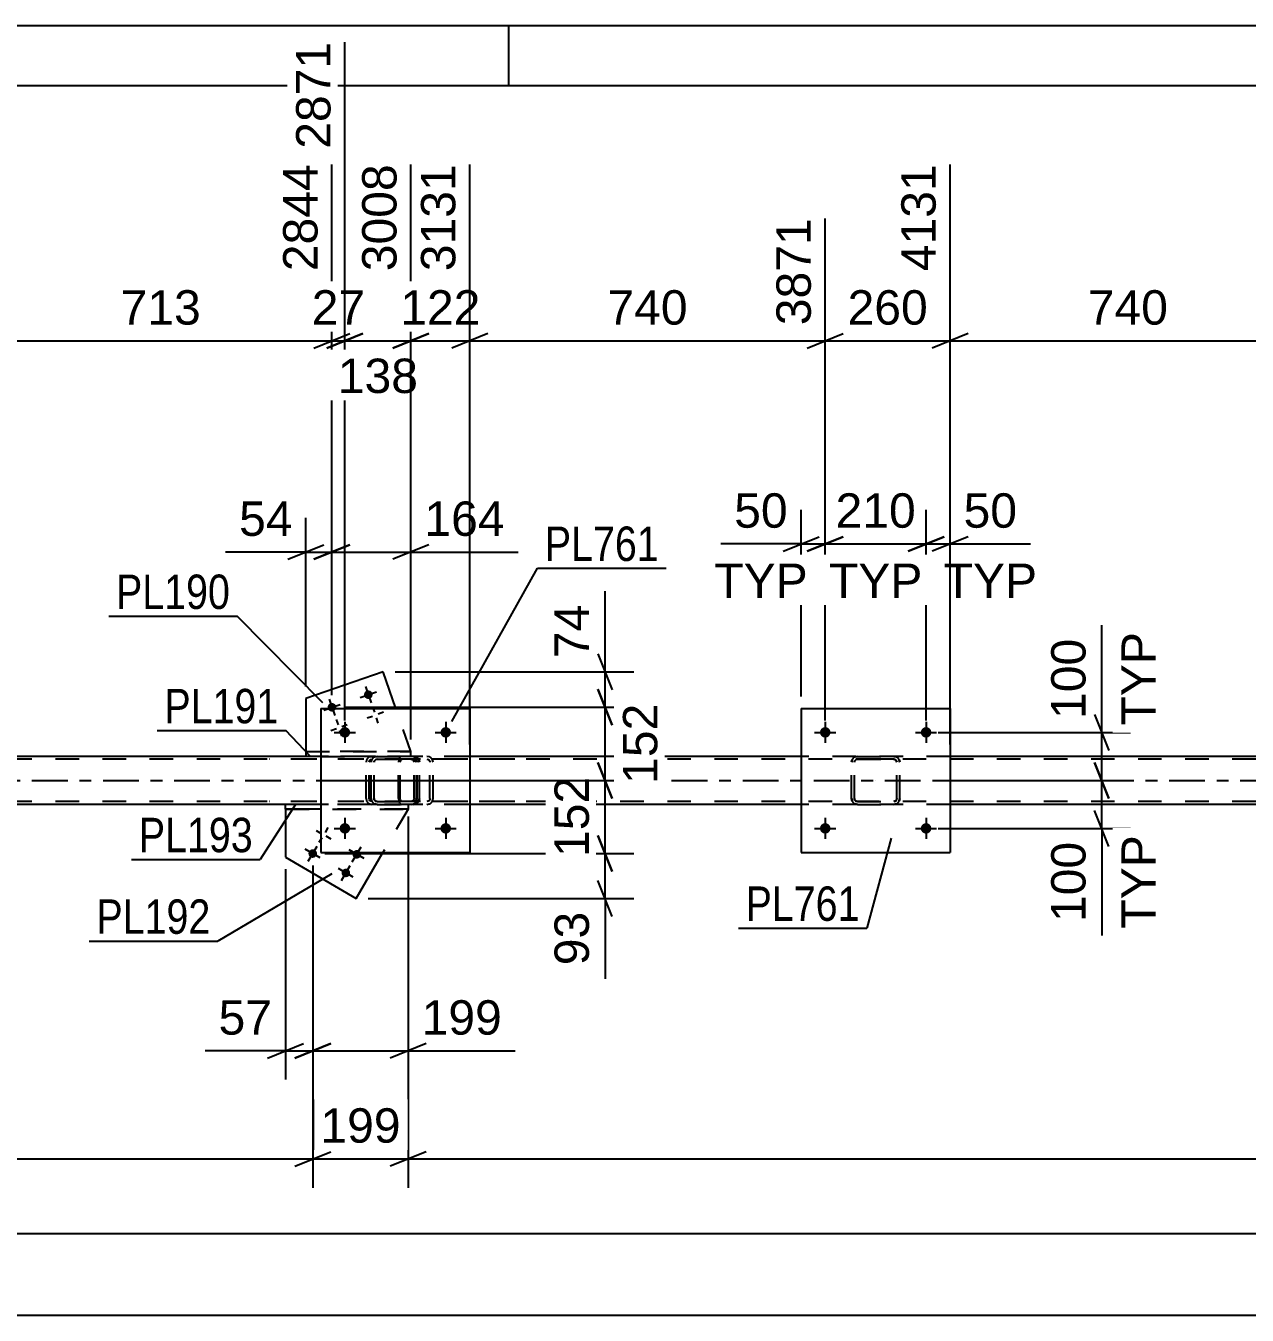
# Model space of a CAD drawing. Header units: millimetres. Extents: x -115 to 726, y -400 to 194.
# Drawn here: x 56.1 to 157.8, y 86.9 to 194.3 of the extents above; entities that cross this region are included whole.
import ezdxf

# ---------------------------------------------------------------- set-up
doc = ezdxf.new("R2010")
doc.units = ezdxf.units.MM
doc.linetypes.add('DXK_LINE_DOT2', pattern=[3.9198, 1.9599, -1.9599])
doc.linetypes.add('DXK_LINE_DOT3', pattern=[5.9187, 2.979, -0.9799, 0.9799, -0.9799])
doc.styles.add('Arial', font='arial.ttf', dxfattribs={"height": 0.2})
doc.styles.add('Arial Narrow', font='ARIALN.TTF', dxfattribs={"height": 0.2})

# ---------------------------------------------------------------- blocks, each defined once
blk = doc.blocks.new('Unknown-203724152-1113')
at = {"color": 5, "linetype": 'Continuous'}
for p, q in [((726.32, 194.3), (-114.68, 194.3)), ((96.32, 189.3), (96.32, 194.3)), ((721.32, 189.3), (-109.68, 189.3))]:
    blk.add_line(p, q, dxfattribs=at)
blk = doc.blocks.new('Part-203724152-4753 - 4735')
at = {"color": 2, "linetype": 'Continuous'}
for p, q in [((120.67, 137.44), (120.67, 125.44)), ((120.67, 137.44), (133.07, 137.44)), ((133.07, 137.44), (133.07, 125.44)), ((120.67, 125.44), (133.07, 125.44))]:
    blk.add_line(p, q, dxfattribs=at)
blk = doc.blocks.new('Bolt-203724152-4811 - 4735')
at = {"linetype": 'Continuous'}
for points in [[(123.11, 127.44, -1), (122.23, 127.44, -1)], [(131.51, 127.44, -1), (130.63, 127.44, -1)]]:
    blk.add_hatch(color=1, dxfattribs=at).paths.add_polyline_path(points)
at = {"color": 1, "linetype": 'Continuous'}
for p, q in [((122.67, 128.32), (122.67, 126.56)), ((131.07, 128.32), (131.07, 126.56)), ((121.79, 127.44), (123.55, 127.44)), ((130.19, 127.44), (131.95, 127.44))]:
    blk.add_line(p, q, dxfattribs=at)
blk = doc.blocks.new('Part-203724152-4747 - 4735')
at = {"color": 2, "linetype": 'Continuous'}
for p, q in [((80.67, 137.44), (80.67, 125.44)), ((80.67, 137.44), (93.07, 137.44)), ((93.07, 137.44), (93.07, 125.44)), ((80.67, 125.44), (93.07, 125.44))]:
    blk.add_line(p, q, dxfattribs=at)
blk = doc.blocks.new('Part-203724152-4748 - 4735')
at = {"color": 7, "linetype": 'DXK_LINE_DOT2'}
for p, q in [((85.16, 133.4), (85.35, 133.44)), ((85.35, 133.44), (85.16, 133.4)), ((85.25, 133.18), (85.35, 133.2)), ((85.35, 133.2), (85.25, 133.18)), ((85.35, 133.44), (88.39, 133.44)), ((85.35, 133.44), (85.35, 133.44)), ((85.35, 133.44), (88.39, 133.44)), ((85.35, 133.2), (88.39, 133.2)), ((85.35, 133.2), (85.35, 133.2)), ((88.39, 133.2), (85.35, 133.2)), ((88.39, 133.44), (88.39, 133.44)), ((88.39, 133.44), (88.57, 133.4)), ((88.57, 133.4), (88.39, 133.44)), ((88.39, 133.2), (88.39, 133.2)), ((88.39, 133.2), (88.48, 133.18)), ((88.48, 133.18), (88.39, 133.2)), ((84.87, 132.96), (84.9, 133.14)), ((84.9, 133.14), (84.87, 132.96)), ((84.87, 129.92), (84.87, 132.96)), ((85.11, 132.96), (85.12, 133.05)), ((85.12, 133.05), (85.11, 132.96)), ((85.11, 129.92), (85.11, 132.96)), ((85.12, 133.05), (85.18, 133.13)), ((85.18, 133.13), (85.12, 133.05)), ((85.18, 133.13), (85.25, 133.18)), ((85.25, 133.18), (85.18, 133.13)), ((88.48, 133.18), (88.56, 133.13)), ((88.56, 133.13), (88.48, 133.18)), ((88.56, 133.13), (88.61, 133.05)), ((88.61, 133.05), (88.56, 133.13)), ((88.61, 133.05), (88.63, 132.96)), ((88.63, 132.96), (88.61, 133.05)), ((88.63, 129.92), (88.63, 132.96)), ((88.83, 133.14), (88.87, 132.96)), ((88.87, 132.96), (88.83, 133.14)), ((88.87, 129.92), (88.87, 132.96)), ((84.9, 129.74), (84.87, 129.92)), ((84.87, 129.92), (84.9, 129.73)), ((85.12, 129.83), (85.11, 129.92)), ((85.11, 129.92), (85.12, 129.83)), ((85.18, 129.75), (85.12, 129.83)), ((85.12, 129.83), (85.18, 129.75)), ((85.35, 129.44), (85.16, 129.48)), ((85.16, 129.47), (85.35, 129.44)), ((85.25, 129.7), (85.18, 129.75)), ((85.18, 129.75), (85.25, 129.7)), ((85.35, 129.68), (85.25, 129.7)), ((85.25, 129.7), (85.35, 129.68)), ((85.35, 129.68), (88.39, 129.68)), ((85.35, 129.68), (85.35, 129.68)), ((85.35, 129.68), (88.39, 129.68)), ((85.35, 129.44), (88.39, 129.44)), ((85.35, 129.44), (85.35, 129.44)), ((85.35, 129.44), (88.39, 129.44)), ((88.48, 129.7), (88.39, 129.68)), ((88.39, 129.68), (88.48, 129.7)), ((88.39, 129.68), (88.39, 129.68)), ((88.57, 129.48), (88.39, 129.44)), ((88.39, 129.44), (88.57, 129.47)), ((88.39, 129.44), (88.39, 129.44)), ((88.56, 129.75), (88.48, 129.7)), ((88.48, 129.7), (88.56, 129.75)), ((88.61, 129.83), (88.56, 129.75)), ((88.56, 129.75), (88.61, 129.83)), ((88.63, 129.92), (88.61, 129.83)), ((88.61, 129.83), (88.63, 129.92)), ((88.87, 129.92), (88.83, 129.74)), ((88.83, 129.73), (88.87, 129.92))]:
    blk.add_line(p, q, dxfattribs=at)
at = {"color": 7, "linetype": 'DXK_LINE_DOT3'}
blk.add_line((86.87, 131.44), (86.87, 131.44), dxfattribs=at)
at = {"color": 7, "linetype": 'DXK_LINE_DOT2'}
for centre, start, end in [((85.35, 132.96), 112.5, 157.5), ((85.35, 132.96), 112.5, 157.5), ((88.39, 132.96), 22.5, 67.5), ((88.39, 132.96), 22.5, 67.5), ((85.35, 129.92), 202.5, 247.5), ((85.35, 129.92), 202.5, 247.5), ((88.39, 129.92), 292.5, 337.5), ((88.39, 129.92), 292.5, 337.5)]:
    blk.add_arc(centre, 0.48, start, end, dxfattribs=at)
blk = doc.blocks.new('Part-203724152-4818 - 4735')
at = {"color": 7, "linetype": 'DXK_LINE_DOT2'}
for p, q in [((87.22, 133.3), (87.16, 133.14)), ((87.31, 133.4), (87.22, 133.3)), ((87.41, 133.44), (87.31, 133.4)), ((87.36, 133.18), (87.41, 133.2)), ((96.82, 133.44), (87.41, 133.44)), ((96.82, 133.2), (87.41, 133.2)), ((88.69, 133.44), (88.69, 133.2)), ((89.7, 133.4), (89.5, 133.44)), ((89.5, 133.2), (89.6, 133.18)), ((87.16, 133.14), (87.14, 132.96)), ((87.14, 129.92), (87.14, 132.96)), ((87.28, 132.96), (87.29, 133.05)), ((87.28, 129.92), (87.28, 132.96)), ((87.29, 133.05), (87.32, 133.13)), ((87.32, 133.13), (87.36, 133.18)), ((89.6, 133.18), (89.68, 133.13)), ((89.68, 133.13), (89.74, 133.05)), ((89.74, 133.05), (89.75, 132.96)), ((89.75, 129.92), (89.75, 132.96)), ((90.01, 132.96), (89.97, 133.14)), ((90.01, 129.92), (90.01, 132.96)), ((87.14, 129.92), (87.16, 129.74)), ((87.16, 129.74), (87.22, 129.58)), ((87.22, 129.58), (87.31, 129.48)), ((87.29, 129.83), (87.28, 129.92)), ((87.32, 129.75), (87.29, 129.83)), ((87.31, 129.48), (87.41, 129.44)), ((87.36, 129.7), (87.32, 129.75)), ((87.41, 129.68), (87.36, 129.7)), ((96.82, 129.68), (87.41, 129.68)), ((96.82, 129.44), (87.41, 129.44)), ((88.69, 129.44), (88.69, 129.68)), ((89.6, 129.7), (89.5, 129.68)), ((89.5, 129.44), (89.7, 129.48)), ((89.68, 129.75), (89.6, 129.7)), ((89.74, 129.83), (89.68, 129.75)), ((89.75, 129.92), (89.74, 129.83)), ((89.97, 129.74), (90.01, 129.92))]:
    blk.add_line(p, q, dxfattribs=at)
for centre, start, end in [((89.52, 132.94), 23.8494, 68.8059), ((89.52, 129.93), 291.1941, 336.1506)]:
    blk.add_arc(centre, 0.492, start, end, dxfattribs=at)
blk = doc.blocks.new('Part-203724152-4754 - 4735')
at = {"color": 7, "linetype": 'DXK_LINE_DOT2'}
for p, q in [((125.16, 133.4), (125.35, 133.44)), ((125.35, 133.44), (125.16, 133.4)), ((125.25, 133.18), (125.35, 133.2)), ((125.35, 133.2), (125.25, 133.18)), ((125.35, 133.44), (128.39, 133.44)), ((125.35, 133.44), (125.35, 133.44)), ((125.35, 133.44), (128.39, 133.44)), ((125.35, 133.2), (128.39, 133.2)), ((125.35, 133.2), (125.35, 133.2)), ((128.39, 133.2), (125.35, 133.2)), ((128.39, 133.44), (128.39, 133.44)), ((128.39, 133.44), (128.57, 133.4)), ((128.57, 133.4), (128.39, 133.44)), ((128.39, 133.2), (128.39, 133.2)), ((128.39, 133.2), (128.48, 133.18)), ((128.48, 133.18), (128.39, 133.2)), ((124.87, 132.96), (124.9, 133.14)), ((124.9, 133.14), (124.87, 132.96)), ((124.87, 129.92), (124.87, 132.96)), ((125.11, 132.96), (125.12, 133.05)), ((125.12, 133.05), (125.11, 132.96)), ((125.11, 129.92), (125.11, 132.96)), ((125.12, 133.05), (125.18, 133.13)), ((125.18, 133.13), (125.12, 133.05)), ((125.18, 133.13), (125.25, 133.18)), ((125.25, 133.18), (125.18, 133.13)), ((128.48, 133.18), (128.56, 133.13)), ((128.56, 133.13), (128.48, 133.18)), ((128.56, 133.13), (128.61, 133.05)), ((128.61, 133.05), (128.56, 133.13)), ((128.61, 133.05), (128.63, 132.96)), ((128.63, 132.96), (128.61, 133.05)), ((128.63, 129.92), (128.63, 132.96)), ((128.83, 133.14), (128.87, 132.96)), ((128.87, 132.96), (128.83, 133.14)), ((128.87, 129.92), (128.87, 132.96)), ((124.9, 129.74), (124.87, 129.92)), ((124.87, 129.92), (124.9, 129.73)), ((125.12, 129.83), (125.11, 129.92)), ((125.11, 129.92), (125.12, 129.83)), ((125.18, 129.75), (125.12, 129.83)), ((125.12, 129.83), (125.18, 129.75)), ((125.35, 129.44), (125.16, 129.48)), ((125.16, 129.47), (125.35, 129.44)), ((125.25, 129.7), (125.18, 129.75)), ((125.18, 129.75), (125.25, 129.7)), ((125.35, 129.68), (125.25, 129.7)), ((125.25, 129.7), (125.35, 129.68)), ((125.35, 129.68), (128.39, 129.68)), ((125.35, 129.68), (125.35, 129.68)), ((125.35, 129.68), (128.39, 129.68)), ((125.35, 129.44), (128.39, 129.44)), ((125.35, 129.44), (125.35, 129.44)), ((125.35, 129.44), (128.39, 129.44)), ((128.48, 129.7), (128.39, 129.68)), ((128.39, 129.68), (128.48, 129.7)), ((128.39, 129.68), (128.39, 129.68)), ((128.57, 129.48), (128.39, 129.44)), ((128.39, 129.44), (128.57, 129.47)), ((128.39, 129.44), (128.39, 129.44)), ((128.56, 129.75), (128.48, 129.7)), ((128.48, 129.7), (128.56, 129.75)), ((128.61, 129.83), (128.56, 129.75)), ((128.56, 129.75), (128.61, 129.83)), ((128.63, 129.92), (128.61, 129.83)), ((128.61, 129.83), (128.63, 129.92)), ((128.87, 129.92), (128.83, 129.74)), ((128.83, 129.73), (128.87, 129.92))]:
    blk.add_line(p, q, dxfattribs=at)
at = {"color": 7, "linetype": 'DXK_LINE_DOT3'}
blk.add_line((126.87, 131.44), (126.87, 131.44), dxfattribs=at)
at = {"color": 7, "linetype": 'DXK_LINE_DOT2'}
for centre, start, end in [((125.35, 132.96), 112.5, 157.5), ((125.35, 132.96), 112.5, 157.5), ((128.39, 132.96), 22.5, 67.5), ((128.39, 132.96), 22.5, 67.5), ((125.35, 129.92), 202.5, 247.5), ((125.35, 129.92), 202.5, 247.5), ((128.39, 129.92), 292.5, 337.5), ((128.39, 129.92), 292.5, 337.5)]:
    blk.add_arc(centre, 0.48, start, end, dxfattribs=at)
blk = doc.blocks.new('Part-203724152-4766 - 4735')
at = {"color": 7, "linetype": 'DXK_LINE_DOT2'}
for p, q in [((621.06, 133.2), (-32.17, 133.2)), ((93.07, 133.44), (79.43, 133.44)), ((133.07, 133.44), (120.67, 133.44)), ((621.06, 129.68), (-32.17, 129.68)), ((93.07, 129.44), (77.73, 129.44)), ((133.07, 129.44), (120.67, 129.44))]:
    blk.add_line(p, q, dxfattribs=at)
at = {"color": 2, "linetype": 'Continuous'}
for p, q in [((79.43, 133.44), (53.07, 133.44)), ((120.67, 133.44), (93.07, 133.44)), ((160.67, 133.44), (133.07, 133.44)), ((77.73, 129.44), (53.07, 129.44)), ((120.67, 129.44), (93.07, 129.44)), ((160.67, 129.44), (133.07, 129.44))]:
    blk.add_line(p, q, dxfattribs=at)
at = {"color": 7, "linetype": 'DXK_LINE_DOT3'}
blk.add_line((-32.17, 131.44), (621.06, 131.44), dxfattribs=at)
blk = doc.blocks.new('Part-203724152-4836 - 4735')
at = {"color": 2, "linetype": 'Continuous'}
for p, q in [((79.43, 133.84), (79.43, 133.44)), ((79.43, 133.84), (80.67, 133.84)), ((80.67, 133.44), (79.43, 133.44))]:
    blk.add_line(p, q, dxfattribs=at)
at = {"color": 7, "linetype": 'DXK_LINE_DOT2'}
for p, q in [((88.17, 133.84), (80.67, 133.84)), ((80.67, 133.44), (88.17, 133.44)), ((88.17, 133.44), (88.17, 133.84))]:
    blk.add_line(p, q, dxfattribs=at)
blk = doc.blocks.new('Bolt-203724152-4809 - 4735')
at = {"linetype": 'Continuous'}
for points in [[(83.11, 127.44, -1), (82.23, 127.44, -1)], [(91.51, 127.44, -1), (90.63, 127.44, -1)]]:
    blk.add_hatch(color=1, dxfattribs=at).paths.add_polyline_path(points)
at = {"color": 1, "linetype": 'Continuous'}
for p, q in [((82.67, 128.32), (82.67, 126.56)), ((91.07, 128.32), (91.07, 126.56)), ((81.79, 127.44), (83.55, 127.44)), ((90.19, 127.44), (91.95, 127.44))]:
    blk.add_line(p, q, dxfattribs=at)
blk = doc.blocks.new('Bolt-203724152-4810 - 4735')
at = {"linetype": 'Continuous'}
for points in [[(123.11, 135.44, -1), (122.23, 135.44, -1)], [(131.51, 135.44, -1), (130.63, 135.44, -1)]]:
    blk.add_hatch(color=1, dxfattribs=at).paths.add_polyline_path(points)
at = {"color": 1, "linetype": 'Continuous'}
for p, q in [((121.79, 135.44), (123.55, 135.44)), ((122.67, 136.32), (122.67, 134.56)), ((130.19, 135.44), (131.95, 135.44)), ((131.07, 136.32), (131.07, 134.56))]:
    blk.add_line(p, q, dxfattribs=at)
blk = doc.blocks.new('Bolt-203724152-4814 - 4735')
at = {"linetype": 'Continuous'}
for points in [[(84.96, 138.7, -1), (84.28, 138.46, -1)], [(81.93, 137.65, -1), (81.25, 137.41, -1)]]:
    blk.add_hatch(color=1, dxfattribs=at).paths.add_polyline_path(points)
at = {"color": 1, "linetype": 'Continuous'}
for p, q in [((83.94, 138.35), (85.3, 138.82)), ((84.38, 139.26), (84.85, 137.9)), ((80.91, 137.3), (82.27, 137.77)), ((81.36, 138.21), (81.83, 136.85)), ((84.97, 137.56), (85.13, 137.11)), ((81.95, 136.51), (82.1, 136.06)), ((84.53, 136.64), (84.98, 136.8)), ((85.44, 136.2), (85.29, 136.65)), ((85.89, 137.12), (85.43, 136.96)), ((81.5, 135.6), (81.96, 135.75)), ((82.42, 135.15), (82.26, 135.6)), ((82.86, 136.07), (82.41, 135.91))]:
    blk.add_line(p, q, dxfattribs=at)
blk = doc.blocks.new('Bolt-203724152-4848 - 4735')
at = {"linetype": 'Continuous'}
for points in [[(83.11, 135.44, -1), (82.23, 135.44, -1)], [(91.51, 135.44, -1), (90.63, 135.44, -1)]]:
    blk.add_hatch(color=1, dxfattribs=at).paths.add_polyline_path(points)
at = {"color": 1, "linetype": 'Continuous'}
for p, q in [((81.79, 135.44), (83.55, 135.44)), ((82.67, 136.32), (82.67, 134.56)), ((90.19, 135.44), (91.95, 135.44)), ((91.07, 136.32), (91.07, 134.56))]:
    blk.add_line(p, q, dxfattribs=at)
blk = doc.blocks.new('Part-203724152-4981 - 4735')
at = {"color": 2, "linetype": 'Continuous'}
for p, q in [((85.86, 140.49), (79.43, 138.27)), ((86.92, 137.44), (85.86, 140.49)), ((79.43, 138.27), (79.43, 133.84))]:
    blk.add_line(p, q, dxfattribs=at)
at = {"color": 7, "linetype": 'DXK_LINE_DOT2'}
for p, q in [((88.17, 133.84), (86.92, 137.44)), ((79.43, 133.84), (88.17, 133.84))]:
    blk.add_line(p, q, dxfattribs=at)
blk = doc.blocks.new('Part-203724152-5020 - 4735')
at = {"color": 7, "linetype": 'DXK_LINE_DOT2'}
for p, q in [((88.18, 133.44), (76.4, 133.44)), ((88.18, 133.2), (76.4, 133.2)), ((84.94, 133.44), (84.75, 133.4)), ((84.84, 133.18), (84.94, 133.2)), ((88.37, 133.4), (88.18, 133.44)), ((88.18, 133.2), (88.27, 133.18)), ((84.47, 133.14), (84.43, 132.96)), ((84.43, 129.92), (84.43, 132.96)), ((84.69, 132.96), (84.71, 133.05)), ((84.69, 129.92), (84.69, 132.96)), ((84.71, 133.05), (84.76, 133.13)), ((84.76, 133.13), (84.84, 133.18)), ((88.27, 133.18), (88.36, 133.13)), ((88.36, 133.13), (88.41, 133.05)), ((88.41, 133.05), (88.43, 132.96)), ((88.43, 129.92), (88.43, 132.96)), ((88.69, 132.96), (88.65, 133.14)), ((88.69, 129.92), (88.69, 132.96)), ((88.18, 129.68), (76.4, 129.68)), ((88.18, 129.44), (76.4, 129.44)), ((84.43, 129.92), (84.47, 129.74)), ((84.71, 129.83), (84.69, 129.92)), ((84.76, 129.75), (84.71, 129.83)), ((84.75, 129.48), (84.94, 129.44)), ((84.84, 129.7), (84.76, 129.75)), ((84.94, 129.68), (84.84, 129.7)), ((88.27, 129.7), (88.18, 129.68)), ((88.18, 129.44), (88.37, 129.48)), ((88.36, 129.75), (88.27, 129.7)), ((88.41, 129.83), (88.36, 129.75)), ((88.43, 129.92), (88.41, 129.83)), ((88.65, 129.74), (88.69, 129.92))]:
    blk.add_line(p, q, dxfattribs=at)
for centre, start, end in [((84.92, 132.94), 110.7583, 155.68), ((88.2, 132.94), 24.32, 69.2417), ((84.92, 129.94), 204.32, 249.2417), ((88.2, 129.94), 290.7583, 335.68)]:
    blk.add_arc(centre, 0.496, start, end, dxfattribs=at)
blk = doc.blocks.new('Bolt-203724152-5021 - 4735')
at = {"linetype": 'Continuous'}
for points in [[(79.68, 125.52, -1), (80.3, 125.16, -1)], [(83.35, 125.46, -1), (83.97, 125.1, -1)], [(82.44, 123.91, -1), (83.06, 123.55, -1)]]:
    blk.add_hatch(color=1, dxfattribs=at).paths.add_polyline_path(points)
at = {"color": 1, "linetype": 'Continuous'}
for p, q in [((80.27, 127.26), (80.69, 127.02)), ((81.26, 127.52), (81.02, 127.1)), ((81.52, 126.53), (81.1, 126.78)), ((80.61, 124.98), (79.36, 125.71)), ((79.62, 124.72), (80.35, 125.96)), ((80.53, 126.28), (80.77, 126.69)), ((83.29, 124.66), (84.02, 125.9)), ((84.28, 124.92), (83.04, 125.65)), ((83.37, 123.37), (82.13, 124.09)), ((82.39, 123.11), (83.11, 124.35))]:
    blk.add_line(p, q, dxfattribs=at)
blk = doc.blocks.new('Part-203724152-5026 - 4735')
at = {"color": 2, "linetype": 'Continuous'}
for p, q in [((80.67, 129.44), (77.73, 129.44)), ((77.73, 129.04), (77.73, 129.44)), ((80.67, 129.04), (77.73, 129.04))]:
    blk.add_line(p, q, dxfattribs=at)
at = {"color": 7, "linetype": 'DXK_LINE_DOT2'}
for p, q in [((87.94, 129.44), (80.67, 129.44)), ((87.94, 129.04), (80.67, 129.04)), ((87.94, 129.44), (87.94, 129.04))]:
    blk.add_line(p, q, dxfattribs=at)
blk = doc.blocks.new('Part-203724152-5031 - 4735')
at = {"color": 2, "linetype": 'Continuous'}
for p, q in [((77.73, 129.04), (77.73, 125.04)), ((77.73, 125.04), (83.6, 121.61)), ((83.6, 121.61), (85.83, 125.44))]:
    blk.add_line(p, q, dxfattribs=at)
at = {"color": 7, "linetype": 'DXK_LINE_DOT2'}
for p, q in [((77.73, 129.04), (87.94, 129.04)), ((87.94, 129.04), (85.83, 125.44))]:
    blk.add_line(p, q, dxfattribs=at)
blk = doc.blocks.new('StraightDimension-203724152-5872 - 4735')
at = {"color": 7, "linetype": 'Continuous'}
for p, q in [((145.1, 132.94), (146.3, 129.94)), ((132.07, 131.44), (148.1, 131.44)), ((145.7, 127.44), (145.7, 131.44)), ((146.3, 125.94), (145.1, 128.94)), ((132.07, 127.44), (148.1, 127.44)), ((145.7, 127.44), (145.7, 118.52)), ((145.7, 127.44), (145.7, 118.52))]:
    blk.add_line(p, q, dxfattribs=at)
at = {"color": 0}
blk.add_wipeout([(144.95, 126.91), (140.75, 126.91), (140.75, 119.04), (144.95, 119.04)], dxfattribs=at)
at = {"color": 0, "linetype": 'Continuous'}
blk.add_wipeout([(150.8, 127.47), (146.6, 127.47), (146.6, 118.49), (150.8, 118.49)], dxfattribs=at)
at = {"color": 3, "style": 'Arial'}
blk.add_text('100', height=2.865, rotation=90.0002, dxfattribs=at).set_placement((144.35, 119.64))
at = {"color": 3, "linetype": 'Continuous', "style": 'Arial'}
blk.add_text('TYP', height=2.865, rotation=90.0002, dxfattribs=at).set_placement((150.2, 119.09))
blk = doc.blocks.new('StraightDimension-203724152-5819 - 4735')
at = {"color": 7, "linetype": 'Continuous'}
for p, q in [((131.07, 136.44), (131.07, 153.99)), ((133.07, 138.44), (133.07, 153.99)), ((129.57, 150.54), (132.57, 151.74)), ((134.57, 151.74), (131.57, 150.54)), ((131.07, 151.14), (133.07, 151.14)), ((133.07, 151.14), (139.76, 151.14)), ((133.07, 151.14), (139.76, 151.14))]:
    blk.add_line(p, q, dxfattribs=at)
at = {"color": 0}
blk.add_wipeout([(139.24, 151.89), (139.24, 156.09), (133.59, 156.09), (133.59, 151.89)], dxfattribs=at)
at = {"color": 0, "linetype": 'Continuous'}
blk.add_wipeout([(140.9, 146.04), (140.9, 150.24), (131.93, 150.24), (131.93, 146.04)], dxfattribs=at)
at = {"color": 3, "style": 'Arial'}
blk.add_text('50', height=2.865, dxfattribs=at).set_placement((134.19, 152.49))
at = {"color": 3, "linetype": 'Continuous', "style": 'Arial'}
blk.add_text('TYP', height=2.865, dxfattribs=at).set_placement((132.53, 146.64))
blk = doc.blocks.new('StraightDimension-203724152-5992 - 4735')
at = {"color": 7, "linetype": 'Continuous'}
for p, q in [((81.59, 138.53), (81.59, 153.31)), ((88.17, 134.84), (88.17, 153.31)), ((80.09, 149.86), (83.09, 151.06)), ((81.59, 150.46), (88.17, 150.46)), ((89.67, 151.06), (86.67, 149.86)), ((88.17, 150.46), (97.09, 150.46)), ((88.17, 150.46), (97.09, 150.46))]:
    blk.add_line(p, q, dxfattribs=at)
at = {"color": 0}
blk.add_wipeout([(96.56, 151.21), (96.56, 155.41), (88.69, 155.41), (88.69, 151.21)], dxfattribs=at)
at = {"color": 3, "style": 'Arial'}
blk.add_text('164', height=2.865, dxfattribs=at).set_placement((89.29, 151.81))
blk = doc.blocks.new('StraightDimension-203724152-5982 - 4735')
at = {"color": 7, "linetype": 'Continuous'}
for p, q in [((79.43, 139.27), (79.43, 153.31)), ((81.59, 138.53), (81.59, 153.31)), ((79.43, 150.46), (72.74, 150.46)), ((79.43, 150.46), (72.74, 150.46)), ((77.93, 149.86), (80.93, 151.06)), ((79.43, 150.46), (81.59, 150.46)), ((83.09, 151.06), (80.09, 149.86))]:
    blk.add_line(p, q, dxfattribs=at)
at = {"color": 0}
blk.add_wipeout([(78.91, 151.21), (78.91, 155.41), (73.26, 155.41), (73.26, 151.21)], dxfattribs=at)
at = {"color": 3, "style": 'Arial'}
blk.add_text('54', height=2.865, dxfattribs=at).set_placement((73.86, 151.81))
blk = doc.blocks.new('StraightDimension-203724152-12718 - 4735')
at = {"color": 7, "linetype": 'Continuous'}
for p, q in [((104.34, 140.49), (104.34, 147.19)), ((104.34, 140.49), (104.34, 147.19)), ((103.74, 141.99), (104.94, 138.99)), ((86.86, 140.49), (106.74, 140.49)), ((104.34, 137.53), (104.34, 140.49)), ((104.94, 136.03), (103.74, 139.03)), ((82.59, 137.53), (106.74, 137.53))]:
    blk.add_line(p, q, dxfattribs=at)
at = {"color": 0}
blk.add_wipeout([(103.59, 146.67), (99.39, 146.67), (99.39, 141.02), (103.59, 141.02)], dxfattribs=at)
at = {"color": 3, "style": 'Arial'}
blk.add_text('74', height=2.865, rotation=90.0002, dxfattribs=at).set_placement((102.99, 141.62))
blk = doc.blocks.new('StraightDimension-203724152-5208 - 4735')
at = {"color": 7, "linetype": 'Continuous'}
for p, q in [((53.07, 134.44), (53.07, 182.75)), ((81.59, 138.53), (81.59, 182.75)), ((54.57, 168.66), (51.57, 167.46)), ((80.09, 167.46), (83.09, 168.66)), ((53.07, 168.06), (81.59, 168.06))]:
    blk.add_line(p, q, dxfattribs=at)
at = {"color": 0, "linetype": 'Continuous'}
blk.add_wipeout([(80.99, 183.35), (76.79, 183.35), (76.79, 173.26), (80.99, 173.26)], dxfattribs=at)
at = {"color": 0}
blk.add_wipeout([(71.27, 168.81), (71.27, 173.01), (63.39, 173.01), (63.39, 168.81)], dxfattribs=at)
at = {"color": 3, "linetype": 'Continuous', "style": 'Arial'}
blk.add_text('2844', height=2.865, rotation=90.0002, dxfattribs=at).set_placement((80.39, 173.86))
at = {"color": 3, "style": 'Arial'}
blk.add_text('713', height=2.865, dxfattribs=at).set_placement((63.99, 169.41))
blk = doc.blocks.new('StraightDimension-203724152-12721 - 4735')
at = {"color": 7, "linetype": 'Continuous'}
for p, q in [((103.74, 126.84), (104.94, 123.84)), ((80.99, 125.34), (106.74, 125.34)), ((104.34, 121.61), (104.34, 125.34)), ((104.94, 120.11), (103.74, 123.11)), ((84.6, 121.61), (106.74, 121.61)), ((104.34, 121.61), (104.34, 114.91)), ((104.34, 121.61), (104.34, 114.91))]:
    blk.add_line(p, q, dxfattribs=at)
at = {"color": 0}
blk.add_wipeout([(103.59, 121.09), (99.39, 121.09), (99.39, 115.44), (103.59, 115.44)], dxfattribs=at)
at = {"color": 3, "style": 'Arial'}
blk.add_text('93', height=2.865, rotation=90.0002, dxfattribs=at).set_placement((102.99, 116.04))
blk = doc.blocks.new('StraightDimension-203724152-12720 - 4735')
at = {"color": 7, "linetype": 'Continuous'}
for p, q in [((103.74, 132.94), (104.94, 129.94)), ((80.99, 131.44), (106.74, 131.44)), ((104.34, 125.34), (104.34, 131.44)), ((104.94, 123.84), (103.74, 126.84)), ((80.99, 125.34), (106.74, 125.34))]:
    blk.add_line(p, q, dxfattribs=at)
at = {"color": 0}
blk.add_wipeout([(103.59, 132.33), (99.39, 132.33), (99.39, 124.46), (103.59, 124.46)], dxfattribs=at)
at = {"color": 3, "style": 'Arial'}
blk.add_text('152', height=2.865, rotation=90.0002, dxfattribs=at).set_placement((102.99, 125.06))
blk = doc.blocks.new('StraightDimension-203724152-5064 - 4735')
at = {"color": 7, "linetype": 'Continuous'}
blk.add_line((-32.17, 86.89), (654.92, 86.89), dxfattribs=at)
blk = doc.blocks.new('StraightDimension-203724152-5254 - 4735')
at = {"color": 7, "linetype": 'Continuous'}
for p, q in [((82.67, 136.44), (82.67, 192.95)), ((81.59, 138.53), (81.59, 182.75)), ((80.09, 167.46), (83.09, 168.66)), ((84.17, 168.66), (81.17, 167.46)), ((81.59, 168.06), (82.67, 168.06))]:
    blk.add_line(p, q, dxfattribs=at)
at = {"color": 0, "linetype": 'Continuous'}
blk.add_wipeout([(82.07, 193.55), (77.87, 193.55), (77.87, 183.46), (82.07, 183.46)], dxfattribs=at)
at = {"color": 3, "linetype": 'Continuous', "style": 'Arial'}
blk.add_text('2871', height=2.865, rotation=90.0002, dxfattribs=at).set_placement((81.47, 184.06))
at = {"color": 0}
blk.add_wipeout([(84.95, 168.81), (84.95, 173.01), (79.31, 173.01), (79.31, 168.81)], dxfattribs=at)
at = {"color": 3, "style": 'Arial'}
blk.add_text('27', height=2.865, dxfattribs=at).set_placement((79.91, 169.41))
blk = doc.blocks.new('StraightDimension-203724152-5267 - 4735')
at = {"color": 7, "linetype": 'Continuous'}
for p, q in [((82.67, 136.44), (82.67, 192.95)), ((88.17, 134.84), (88.17, 182.75)), ((81.17, 167.46), (84.17, 168.66)), ((89.67, 168.66), (86.67, 167.46)), ((82.67, 168.06), (88.17, 168.06))]:
    blk.add_line(p, q, dxfattribs=at)
at = {"color": 0, "linetype": 'Continuous'}
blk.add_wipeout([(87.57, 183.35), (83.37, 183.35), (83.37, 173.26), (87.57, 173.26)], dxfattribs=at)
at = {"color": 3, "linetype": 'Continuous', "style": 'Arial'}
blk.add_text('3008', height=2.865, rotation=90.0002, dxfattribs=at).set_placement((86.97, 173.86))
at = {"color": 0}
blk.add_wipeout([(89.35, 163.11), (89.35, 167.31), (81.48, 167.31), (81.48, 163.11)], dxfattribs=at)
at = {"color": 3, "style": 'Arial'}
blk.add_text('138', height=2.865, dxfattribs=at).set_placement((82.08, 163.71))
blk = doc.blocks.new('StraightDimension-203724152-5278 - 4735')
at = {"color": 7, "linetype": 'Continuous'}
for p, q in [((88.17, 134.84), (88.17, 182.75)), ((93.07, 134.44), (93.07, 182.75)), ((86.67, 167.46), (89.67, 168.66)), ((94.57, 168.66), (91.57, 167.46)), ((88.17, 168.06), (93.07, 168.06))]:
    blk.add_line(p, q, dxfattribs=at)
at = {"color": 0}
blk.add_wipeout([(94.55, 168.81), (94.55, 173.01), (86.68, 173.01), (86.68, 168.81)], dxfattribs=at)
at = {"color": 3, "style": 'Arial'}
blk.add_text('122', height=2.865, dxfattribs=at).set_placement((87.28, 169.41))
at = {"color": 0, "linetype": 'Continuous'}
blk.add_wipeout([(92.47, 183.35), (88.27, 183.35), (88.27, 173.26), (92.47, 173.26)], dxfattribs=at)
at = {"color": 3, "linetype": 'Continuous', "style": 'Arial'}
blk.add_text('3131', height=2.865, rotation=90.0002, dxfattribs=at).set_placement((91.87, 173.86))
blk = doc.blocks.new('StraightDimension-203724152-5293 - 4735')
at = {"color": 7, "linetype": 'Continuous'}
for p, q in [((93.07, 134.44), (93.07, 182.75)), ((122.67, 136.44), (122.67, 178.25)), ((94.57, 168.66), (91.57, 167.46)), ((121.17, 167.46), (124.17, 168.66)), ((93.07, 168.06), (122.67, 168.06))]:
    blk.add_line(p, q, dxfattribs=at)
at = {"color": 0}
blk.add_wipeout([(111.8, 168.81), (111.8, 173.01), (103.93, 173.01), (103.93, 168.81)], dxfattribs=at)
at = {"color": 3, "style": 'Arial'}
blk.add_text('740', height=2.865, dxfattribs=at).set_placement((104.53, 169.41))
at = {"color": 0, "linetype": 'Continuous'}
blk.add_wipeout([(122.07, 178.85), (117.87, 178.85), (117.87, 168.76), (122.07, 168.76)], dxfattribs=at)
at = {"color": 3, "linetype": 'Continuous', "style": 'Arial'}
blk.add_text('3871', height=2.865, rotation=90.0002, dxfattribs=at).set_placement((121.47, 169.36))
blk = doc.blocks.new('StraightDimension-203724152-5313 - 4735')
at = {"color": 7, "linetype": 'Continuous'}
for p, q in [((133.07, 134.44), (133.07, 182.75)), ((122.67, 136.44), (122.67, 178.25)), ((121.17, 167.46), (124.17, 168.66)), ((134.57, 168.66), (131.57, 167.46)), ((122.67, 168.06), (133.07, 168.06))]:
    blk.add_line(p, q, dxfattribs=at)
at = {"color": 0}
blk.add_wipeout([(131.8, 168.81), (131.8, 173.01), (123.93, 173.01), (123.93, 168.81)], dxfattribs=at)
at = {"color": 3, "style": 'Arial'}
blk.add_text('260', height=2.865, dxfattribs=at).set_placement((124.53, 169.41))
at = {"color": 0, "linetype": 'Continuous'}
blk.add_wipeout([(132.47, 183.35), (128.27, 183.35), (128.27, 173.26), (132.47, 173.26)], dxfattribs=at)
at = {"color": 3, "linetype": 'Continuous', "style": 'Arial'}
blk.add_text('4131', height=2.865, rotation=90.0002, dxfattribs=at).set_placement((131.87, 173.86))
blk = doc.blocks.new('StraightDimension-203724152-5333 - 4735')
at = {"color": 7, "linetype": 'Continuous'}
for p, q in [((133.07, 134.44), (133.07, 182.75)), ((162.67, 136.44), (162.67, 178.25)), ((134.57, 168.66), (131.57, 167.46)), ((161.17, 167.46), (164.17, 168.66)), ((133.07, 168.06), (162.67, 168.06))]:
    blk.add_line(p, q, dxfattribs=at)
at = {"color": 0}
blk.add_wipeout([(151.8, 168.81), (151.8, 173.01), (143.93, 173.01), (143.93, 168.81)], dxfattribs=at)
at = {"color": 3, "style": 'Arial'}
blk.add_text('740', height=2.865, dxfattribs=at).set_placement((144.53, 169.41))
at = {"color": 0, "linetype": 'Continuous'}
blk.add_wipeout([(162.07, 178.85), (157.87, 178.85), (157.87, 168.76), (162.07, 168.76)], dxfattribs=at)
at = {"color": 3, "linetype": 'Continuous', "style": 'Arial'}
blk.add_text('4871', height=2.865, rotation=90.0002, dxfattribs=at).set_placement((161.47, 169.36))
blk = doc.blocks.new('StraightDimension-203724152-5795 - 4735')
at = {"color": 7, "linetype": 'Continuous'}
blk.add_line((-32.81, 93.68), (654.92, 93.68), dxfattribs=at)
blk = doc.blocks.new('StraightDimension-203724152-5806 - 4735')
at = {"color": 7, "linetype": 'Continuous'}
for p, q in [((120.67, 138.44), (120.67, 153.99)), ((122.67, 136.44), (122.67, 153.99)), ((119.17, 150.54), (122.17, 151.74)), ((124.17, 151.74), (121.17, 150.54)), ((120.67, 151.14), (113.97, 151.14)), ((120.67, 151.14), (113.97, 151.14)), ((120.67, 151.14), (122.67, 151.14))]:
    blk.add_line(p, q, dxfattribs=at)
at = {"color": 0}
blk.add_wipeout([(120.14, 151.89), (120.14, 156.09), (114.49, 156.09), (114.49, 151.89)], dxfattribs=at)
at = {"color": 0, "linetype": 'Continuous'}
blk.add_wipeout([(121.8, 146.04), (121.8, 150.24), (112.83, 150.24), (112.83, 146.04)], dxfattribs=at)
at = {"color": 3, "style": 'Arial'}
blk.add_text('50', height=2.865, dxfattribs=at).set_placement((115.09, 152.49))
at = {"color": 3, "linetype": 'Continuous', "style": 'Arial'}
blk.add_text('TYP', height=2.865, dxfattribs=at).set_placement((113.43, 146.64))
blk = doc.blocks.new('StraightDimension-203724152-5832 - 4735')
at = {"color": 7, "linetype": 'Continuous'}
for p, q in [((122.67, 136.44), (122.67, 153.99)), ((131.07, 136.44), (131.07, 153.99)), ((121.17, 150.54), (124.17, 151.74)), ((132.57, 151.74), (129.57, 150.54)), ((122.67, 151.14), (131.07, 151.14))]:
    blk.add_line(p, q, dxfattribs=at)
at = {"color": 0}
blk.add_wipeout([(130.8, 151.89), (130.8, 156.09), (122.93, 156.09), (122.93, 151.89)], dxfattribs=at)
at = {"color": 0, "linetype": 'Continuous'}
blk.add_wipeout([(131.35, 146.04), (131.35, 150.24), (122.38, 150.24), (122.38, 146.04)], dxfattribs=at)
at = {"color": 3, "style": 'Arial'}
blk.add_text('210', height=2.865, dxfattribs=at).set_placement((123.53, 152.49))
at = {"color": 3, "linetype": 'Continuous', "style": 'Arial'}
blk.add_text('TYP', height=2.865, dxfattribs=at).set_placement((122.98, 146.64))
blk = doc.blocks.new('StraightDimension-203724152-5849 - 4735')
at = {"color": 7, "linetype": 'Continuous'}
for p, q in [((145.7, 135.44), (145.7, 144.36)), ((145.7, 135.44), (145.7, 144.36)), ((145.1, 136.94), (146.3, 133.94)), ((132.07, 135.44), (148.1, 135.44)), ((145.7, 131.44), (145.7, 135.44)), ((146.3, 129.94), (145.1, 132.94)), ((132.07, 131.44), (148.1, 131.44))]:
    blk.add_line(p, q, dxfattribs=at)
at = {"color": 0, "linetype": 'Continuous'}
blk.add_wipeout([(150.8, 144.39), (146.6, 144.39), (146.6, 135.41), (150.8, 135.41)], dxfattribs=at)
at = {"color": 0}
blk.add_wipeout([(144.95, 143.83), (140.75, 143.83), (140.75, 135.96), (144.95, 135.96)], dxfattribs=at)
at = {"color": 3, "style": 'Arial'}
blk.add_text('100', height=2.865, rotation=90.0002, dxfattribs=at).set_placement((144.35, 136.56))
at = {"color": 3, "linetype": 'Continuous', "style": 'Arial'}
blk.add_text('TYP', height=2.865, rotation=90.0002, dxfattribs=at).set_placement((150.2, 136.01))
blk = doc.blocks.new('StraightDimension-203724152-5963 - 4735')
at = {"color": 7, "linetype": 'Continuous'}
for p, q in [((77.73, 124.04), (77.73, 106.51)), ((79.99, 124.34), (79.99, 106.51)), ((77.73, 108.91), (71.03, 108.91)), ((77.73, 108.91), (71.03, 108.91)), ((76.23, 108.31), (79.23, 109.51)), ((77.73, 108.91), (79.99, 108.91)), ((81.49, 109.51), (78.49, 108.31))]:
    blk.add_line(p, q, dxfattribs=at)
at = {"color": 0}
blk.add_wipeout([(77.2, 109.66), (77.2, 113.86), (71.55, 113.86), (71.55, 109.66)], dxfattribs=at)
at = {"color": 3, "style": 'Arial'}
blk.add_text('57', height=2.865, dxfattribs=at).set_placement((72.15, 110.26))
blk = doc.blocks.new('StraightDimension-203724152-5973 - 4735')
at = {"color": 7, "linetype": 'Continuous'}
for p, q in [((87.94, 128.04), (87.94, 106.51)), ((79.99, 124.34), (79.99, 106.51)), ((78.49, 108.31), (81.49, 109.51)), ((79.99, 108.91), (87.94, 108.91)), ((89.44, 109.51), (86.44, 108.31)), ((87.94, 108.91), (96.86, 108.91)), ((87.94, 108.91), (96.86, 108.91))]:
    blk.add_line(p, q, dxfattribs=at)
at = {"color": 0}
blk.add_wipeout([(96.33, 109.66), (96.33, 113.86), (88.46, 113.86), (88.46, 109.66)], dxfattribs=at)
at = {"color": 3, "style": 'Arial'}
blk.add_text('199', height=2.865, dxfattribs=at).set_placement((89.06, 110.26))
blk = doc.blocks.new('StraightDimension-203724152-6034 - 4735')
at = {"color": 7, "linetype": 'Continuous'}
for p, q in [((87.94, 128.44), (87.94, 97.51)), ((89.44, 100.51), (86.44, 99.31)), ((87.94, 99.91), (654.92, 99.91))]:
    blk.add_line(p, q, dxfattribs=at)
blk = doc.blocks.new('StraightDimension-203724152-6047 - 4735')
at = {"color": 7, "linetype": 'Continuous'}
for p, q in [((87.94, 128.44), (87.94, 97.51)), ((79.99, 124.34), (79.99, 97.51)), ((78.49, 99.31), (81.49, 100.51)), ((79.99, 99.91), (87.94, 99.91)), ((89.44, 100.51), (86.44, 99.31))]:
    blk.add_line(p, q, dxfattribs=at)
at = {"color": 0}
blk.add_wipeout([(87.9, 100.66), (87.9, 104.86), (80.03, 104.86), (80.03, 100.66)], dxfattribs=at)
at = {"color": 3, "style": 'Arial'}
blk.add_text('199', height=2.865, dxfattribs=at).set_placement((80.63, 101.26))
blk = doc.blocks.new('StraightDimension-203724152-6057 - 4735')
at = {"color": 7, "linetype": 'Continuous'}
for p, q in [((10.79, 124.44), (10.79, 97.51)), ((79.99, 124.34), (79.99, 97.51)), ((12.29, 100.51), (9.29, 99.31)), ((10.79, 99.91), (79.99, 99.91)), ((78.49, 99.31), (81.49, 100.51))]:
    blk.add_line(p, q, dxfattribs=at)
at = {"color": 0}
blk.add_wipeout([(50.43, 100.66), (50.43, 104.86), (40.34, 104.86), (40.34, 100.66)], dxfattribs=at)
at = {"color": 3, "style": 'Arial'}
blk.add_text('1730', height=2.865, dxfattribs=at).set_placement((40.94, 101.26))
blk = doc.blocks.new('StraightDimension-203724152-12719 - 4735')
at = {"color": 7, "linetype": 'Continuous'}
for p, q in [((103.74, 139.03), (104.94, 136.03)), ((82.59, 137.53), (107.19, 137.53)), ((104.34, 131.44), (104.34, 137.53)), ((104.94, 129.94), (103.74, 132.94)), ((80.99, 131.44), (107.19, 131.44))]:
    blk.add_line(p, q, dxfattribs=at)
at = {"color": 0}
blk.add_wipeout([(109.29, 138.42), (105.09, 138.42), (105.09, 130.55), (109.29, 130.55)], dxfattribs=at)
at = {"color": 3, "style": 'Arial'}
blk.add_text('152', height=2.865, rotation=90.0002, dxfattribs=at).set_placement((108.69, 131.15))
blk = doc.blocks.new('Mark-203724152-4743 - 4735')
at = {"color": 30, "linetype": 'Continuous'}
for p, q in [((91.57, 136.34), (98.72, 149.12)), ((98.72, 149.12), (109.42, 149.12))]:
    blk.add_line(p, q, dxfattribs=at)
at = {"color": 0}
blk.add_wipeout([(108.82, 149.72), (108.82, 152.72), (99.32, 152.72), (99.32, 149.72)], dxfattribs=at)
blk.add_wipeout([(108.82, 149.72), (108.82, 152.72), (99.32, 152.72), (99.32, 149.72)], dxfattribs=at)
at = {"color": 3, "style": 'Arial Narrow'}
blk.add_text('PL761', height=2.863, dxfattribs=at).set_placement((99.32, 149.72))
blk = doc.blocks.new('Mark-203724152-4749 - 4735')
at = {"color": 30, "linetype": 'Continuous'}
for p in [(128.17, 126.64), (115.44, 119.14)]:
    blk.add_line(p, (126.14, 119.14), dxfattribs=at)
at = {"color": 0}
blk.add_wipeout([(125.54, 119.74), (125.54, 122.74), (116.04, 122.74), (116.04, 119.74)], dxfattribs=at)
blk.add_wipeout([(125.54, 119.74), (125.54, 122.74), (116.04, 122.74), (116.04, 119.74)], dxfattribs=at)
at = {"color": 3, "style": 'Arial Narrow'}
blk.add_text('PL761', height=2.863, dxfattribs=at).set_placement((116.04, 119.74))
blk = doc.blocks.new('Mark-203724152-4832 - 4735')
at = {"color": 30, "linetype": 'Continuous'}
for p in [(67.04, 135.6), (79.8, 133.44)]:
    blk.add_line(p, (77.74, 135.6), dxfattribs=at)
at = {"color": 0}
blk.add_wipeout([(77.14, 136.2), (77.14, 139.2), (67.64, 139.2), (67.64, 136.2)], dxfattribs=at)
blk.add_wipeout([(77.14, 136.2), (77.14, 139.2), (67.64, 139.2), (67.64, 136.2)], dxfattribs=at)
at = {"color": 3, "style": 'Arial Narrow'}
blk.add_text('PL191', height=2.863, dxfattribs=at).set_placement((67.64, 136.2))
blk = doc.blocks.new('Mark-203724152-4977 - 4735')
at = {"color": 30, "linetype": 'Continuous'}
for p in [(63.01, 145.12), (80.83, 137.91)]:
    blk.add_line(p, (73.71, 145.12), dxfattribs=at)
at = {"color": 0}
blk.add_wipeout([(73.11, 145.72), (73.11, 148.72), (63.61, 148.72), (63.61, 145.72)], dxfattribs=at)
blk.add_wipeout([(73.11, 145.72), (73.11, 148.72), (63.61, 148.72), (63.61, 145.72)], dxfattribs=at)
at = {"color": 3, "style": 'Arial Narrow'}
blk.add_text('PL190', height=2.863, dxfattribs=at).set_placement((63.61, 145.72))
blk = doc.blocks.new('Mark-203724152-5022 - 4735')
at = {"color": 30, "linetype": 'Continuous'}
for p in [(78.57, 129.44), (64.91, 124.86)]:
    blk.add_line(p, (75.62, 124.86), dxfattribs=at)
at = {"color": 0}
blk.add_wipeout([(75.02, 125.46), (75.02, 128.46), (65.51, 128.46), (65.51, 125.46)], dxfattribs=at)
blk.add_wipeout([(75.02, 125.46), (75.02, 128.46), (65.51, 128.46), (65.51, 125.46)], dxfattribs=at)
at = {"color": 3, "style": 'Arial Narrow'}
blk.add_text('PL193', height=2.863, dxfattribs=at).set_placement((65.51, 125.46))
blk = doc.blocks.new('Mark-203724152-5027 - 4735')
at = {"color": 30, "linetype": 'Continuous'}
for p in [(81.58, 123.66), (61.38, 118.06)]:
    blk.add_line(p, (72.08, 118.06), dxfattribs=at)
at = {"color": 0}
blk.add_wipeout([(71.48, 118.66), (71.48, 121.66), (61.98, 121.66), (61.98, 118.66)], dxfattribs=at)
blk.add_wipeout([(71.48, 118.66), (71.48, 121.66), (61.98, 121.66), (61.98, 118.66)], dxfattribs=at)
at = {"color": 3, "style": 'Arial Narrow'}
blk.add_text('PL192', height=2.863, dxfattribs=at).set_placement((61.98, 118.66))

msp = doc.modelspace()

# ---------------------------------------------------------------- block references
for name in ['Unknown-203724152-1113', 'Part-203724152-4981 - 4735', 'Bolt-203724152-4814 - 4735', 'Part-203724152-4747 - 4735', 'Part-203724152-4753 - 4735', 'Bolt-203724152-4848 - 4735', 'Bolt-203724152-4810 - 4735', 'Part-203724152-4766 - 4735', 'Part-203724152-5020 - 4735', 'Part-203724152-4836 - 4735', 'Part-203724152-4748 - 4735', 'Part-203724152-4818 - 4735', 'Part-203724152-4754 - 4735', 'Part-203724152-5026 - 4735', 'Part-203724152-5031 - 4735', 'Bolt-203724152-4809 - 4735', 'Bolt-203724152-4811 - 4735', 'Bolt-203724152-5021 - 4735']:
    msp.add_blockref(name, (0, 0))

# ---------------------------------------------------------------- next in the draw order: block references
for name in ['StraightDimension-203724152-5819 - 4735', 'StraightDimension-203724152-5992 - 4735', 'StraightDimension-203724152-5872 - 4735', 'StraightDimension-203724152-12721 - 4735']:
    msp.add_blockref(name, (0, 0))

# ---------------------------------------------------------------- next in the draw order: block references
for name in ['StraightDimension-203724152-5982 - 4735', 'StraightDimension-203724152-12720 - 4735']:
    msp.add_blockref(name, (0, 0))

# ---------------------------------------------------------------- next in the draw order: block references
msp.add_blockref('StraightDimension-203724152-12718 - 4735', (0, 0))

# ---------------------------------------------------------------- next in the draw order: block references
msp.add_blockref('StraightDimension-203724152-5208 - 4735', (0, 0))

# ---------------------------------------------------------------- next in the draw order: block references
msp.add_blockref('StraightDimension-203724152-5064 - 4735', (0, 0))

# ---------------------------------------------------------------- next in the draw order: block references
msp.add_blockref('StraightDimension-203724152-5254 - 4735', (0, 0))

# ---------------------------------------------------------------- next in the draw order: block references
msp.add_blockref('StraightDimension-203724152-5267 - 4735', (0, 0))

# ---------------------------------------------------------------- next in the draw order: block references
msp.add_blockref('StraightDimension-203724152-5278 - 4735', (0, 0))

# ---------------------------------------------------------------- next in the draw order: block references
msp.add_blockref('StraightDimension-203724152-5293 - 4735', (0, 0))

# ---------------------------------------------------------------- next in the draw order: block references
msp.add_blockref('StraightDimension-203724152-5313 - 4735', (0, 0))

# ---------------------------------------------------------------- next in the draw order: block references
msp.add_blockref('StraightDimension-203724152-5333 - 4735', (0, 0))

# ---------------------------------------------------------------- next in the draw order: block references
msp.add_blockref('StraightDimension-203724152-5795 - 4735', (0, 0))

# ---------------------------------------------------------------- next in the draw order: block references
for name in ['StraightDimension-203724152-5806 - 4735', 'Mark-203724152-4832 - 4735', 'StraightDimension-203724152-12719 - 4735', 'StraightDimension-203724152-5963 - 4735']:
    msp.add_blockref(name, (0, 0))

# ---------------------------------------------------------------- next in the draw order: block references
for name in ['StraightDimension-203724152-5832 - 4735', 'Mark-203724152-4743 - 4735', 'Mark-203724152-4977 - 4735', 'StraightDimension-203724152-5973 - 4735']:
    msp.add_blockref(name, (0, 0))

# ---------------------------------------------------------------- next in the draw order: block references
for name in ['StraightDimension-203724152-5849 - 4735', 'StraightDimension-203724152-6034 - 4735']:
    msp.add_blockref(name, (0, 0))

# ---------------------------------------------------------------- next in the draw order: block references
for name in ['StraightDimension-203724152-6047 - 4735', 'Mark-203724152-4749 - 4735']:
    msp.add_blockref(name, (0, 0))

# ---------------------------------------------------------------- next in the draw order: block references
msp.add_blockref('StraightDimension-203724152-6057 - 4735', (0, 0))

# ---------------------------------------------------------------- next in the draw order: block references
for name in ['Mark-203724152-5022 - 4735', 'Mark-203724152-5027 - 4735']:
    msp.add_blockref(name, (0, 0))

doc.saveas('drawing.dxf')
